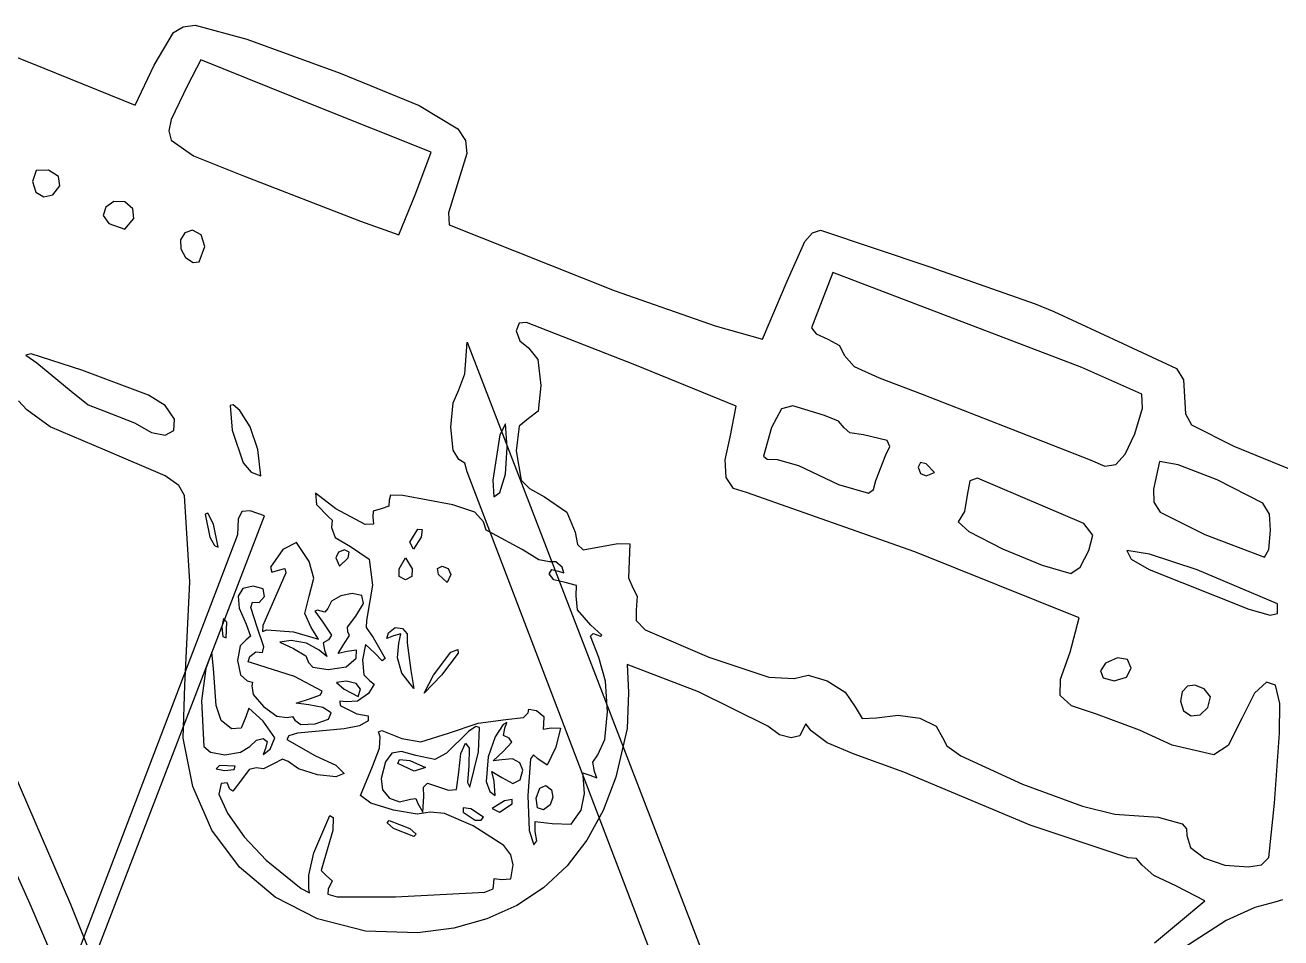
# Model space of a CAD drawing. Extents: x -99 to 383, y -48 to 207.
# Drawn here: x 200.14 to 243.37, y 140.47 to 171.89 of the extents above; entities that cross this region are included whole.
import ezdxf

# ---------------------------------------------------------------- set-up
doc = ezdxf.new("R2010")
doc.units = 0

msp = doc.modelspace()

# ---------------------------------------------------------------- linework, layer by layer
at = {"layer": 'Image'}
for p, q in [((197.637033, 171.681112), (200.780423, 170.409762)), ((204.577437, 170.515212), (205.251087, 171.632916)), ((205.251087, 171.632916), (205.579974, 171.837876)), ((205.579974, 171.837876), (205.990947, 171.892012)), ((205.990947, 171.892012), (207.770409, 171.4058)), ((207.770409, 171.4058), (210.981737, 170.236822)), ((200.780423, 170.409762), (203.923783, 169.138412)), ((203.923783, 169.138412), (204.577437, 170.515212)), ((206.181918, 170.691945), (205.723872, 169.810156)), ((210.146378, 169.104605), (206.181918, 170.691945)), ((210.981737, 170.236822), (213.697612, 169.126763)), ((205.723872, 169.810156), (205.160864, 168.638351)), ((214.110808, 167.517255), (210.146378, 169.104605)), ((213.697612, 169.126763), (215.037796, 168.319715)), ((205.160864, 168.638351), (205.081075, 168.247597)), ((205.081075, 168.247597), (205.167796, 167.935546)), ((215.037796, 168.319715), (215.298947, 167.922352)), ((205.167796, 167.935546), (205.936875, 167.39336)), ((215.298947, 167.922352), (215.344508, 167.47178)), ((205.936875, 167.39336), (207.660312, 166.703416)), ((213.58373, 166.109815), (214.110808, 167.517255)), ((215.344508, 167.47178), (214.959967, 166.239062)), ((200.519438, 166.886639), (200.396111, 166.502637)), ((200.941025, 166.89816), (200.519438, 166.886639)), ((201.292934, 166.685567), (200.941025, 166.89816)), ((200.396111, 166.502637), (200.510991, 166.135585)), ((201.33416, 166.360138), (201.292934, 166.685567)), ((207.660312, 166.703416), (211.685252, 165.141506)), ((200.510991, 166.135585), (200.780628, 165.978092)), ((200.780628, 165.978092), (201.092519, 166.047246)), ((201.092519, 166.047246), (201.33416, 166.360137)), ((201.33416, 166.360137), (201.33416, 166.360138)), ((213.005962, 164.668096), (213.583727, 166.109826)), ((213.583727, 166.109826), (213.58373, 166.109815)), ((214.959967, 166.239062), (214.711784, 165.427052)), ((202.913613, 165.628036), (202.82921, 165.33497)), ((203.190738, 165.824508), (202.913613, 165.628036)), ((203.5762, 165.810118), (203.190738, 165.824508)), ((203.851405, 165.569719), (203.5762, 165.810118)), ((203.87623, 165.236115), (203.851405, 165.569719)), ((202.82921, 165.33497), (203.021916, 165.059577)), ((203.568654, 164.862078), (203.87623, 165.236115)), ((203.87623, 165.236115), (203.87623, 165.236115)), ((211.685252, 165.141506), (213.005962, 164.668096)), ((214.711784, 165.427052), (214.730831, 165.013742)), ((203.021916, 165.059577), (203.568654, 164.862078)), ((205.632721, 164.737564), (205.491454, 164.494746)), ((205.899067, 164.836218), (205.632721, 164.737564)), ((206.198925, 164.671588), (205.899067, 164.836218)), ((214.730831, 165.013742), (220.418544, 162.757875)), ((226.974416, 164.43916), (227.24356, 164.742595)), ((227.24356, 164.742595), (227.518179, 164.836462)), ((227.518179, 164.836462), (231.284089, 163.566462)), ((205.491454, 164.494746), (205.495199, 164.187479)), ((206.127321, 163.738607), (206.3224, 164.271774)), ((206.3224, 164.271774), (206.198925, 164.671588)), ((206.3224, 164.271774), (206.3224, 164.271774)), ((226.367049, 163.072572), (226.974416, 164.43916)), ((205.495199, 164.187479), (205.663891, 163.895479)), ((205.663891, 163.895479), (205.91773, 163.724262)), ((205.91773, 163.724262), (206.127321, 163.738607)), ((231.284089, 163.566462), (234.905509, 162.296462)), ((225.518831, 161.076852), (226.367049, 163.072572)), ((227.943936, 163.375587), (227.206772, 161.468737)), ((236.520096, 160.106327), (227.943936, 163.375587)), ((220.418544, 162.757875), (223.896577, 161.533693)), ((234.905509, 162.296462), (235.546746, 162.035122)), ((235.546746, 162.035122), (237.931526, 160.934842)), ((217.150978, 161.626516), (217.04735, 161.369285)), ((217.04735, 161.369285), (217.171704, 161.022587)), ((217.400128, 161.650497), (217.150978, 161.626516)), ((221.128138, 160.197117), (217.400128, 161.650497)), ((223.896577, 161.533693), (225.518831, 161.076852)), ((227.206772, 161.468737), (227.372578, 161.258684)), ((227.372578, 161.258684), (227.771216, 161.085104)), ((215.270575, 159.885976), (215.352938, 160.971873)), ((215.352938, 160.971873), (273.981, 9.02969)), ((217.171704, 161.022587), (217.470683, 160.783502)), ((227.771216, 161.085104), (228.169855, 160.862012)), ((228.169855, 160.862012), (228.33566, 160.532917)), ((237.931526, 160.934842), (239.769995, 160.074171)), ((200.346292, 160.57108), (200.163098, 160.531308)), ((200.163098, 160.531308), (200.536374, 160.265149)), ((202.092574, 160.01753), (200.346292, 160.57108)), ((217.470683, 160.783502), (217.787135, 160.374815)), ((228.33566, 160.532917), (228.68135, 160.13593)), ((200.536374, 160.265149), (201.722324, 159.285954)), ((204.388644, 159.153109), (202.092574, 160.01753)), ((217.787135, 160.374815), (217.894016, 159.483312)), ((224.613468, 158.775737), (221.128138, 160.197117)), ((228.68135, 160.13593), (229.5351, 159.750104)), ((238.580716, 159.182555), (236.520096, 160.106327)), ((239.769995, 160.074171), (240.01001, 159.680086)), ((215.071478, 159.332443), (215.270575, 159.885976)), ((229.5351, 159.750104), (231.01677, 159.190463)), ((240.01001, 159.680086), (240.048186, 159.091622)), ((201.722324, 159.285954), (202.310327, 158.81785)), ((204.958803, 158.795118), (204.388644, 159.153109)), ((214.872159, 158.882533), (215.071478, 159.332443)), ((217.894016, 159.483312), (217.79721, 158.60575)), ((231.01677, 159.190463), (233.83899, 158.086383)), ((238.602835, 158.70475), (238.580716, 159.182555)), ((240.048186, 159.091622), (240.084562, 158.513808)), ((200.193823, 158.645692), (199.915531, 158.953594)), ((202.310327, 158.81785), (202.851214, 158.617912)), ((205.27945, 158.326913), (204.958803, 158.795118)), ((207.304137, 158.818974), (207.196577, 158.79834)), ((207.196577, 158.79834), (207.264779, 157.944164)), ((207.528657, 158.626882), (207.304137, 158.818974)), ((214.789256, 158.045783), (214.872159, 158.882533)), ((224.405583, 157.701987), (224.613468, 158.775737)), ((226.170312, 158.683896), (225.830026, 158.037967)), ((226.561799, 158.784433), (226.170312, 158.683896)), ((227.657049, 158.454329), (226.561799, 158.784433)), ((238.3384, 157.822165), (238.602835, 158.70475)), ((201.003852, 158.061099), (200.193823, 158.645692)), ((202.851214, 158.617912), (203.906414, 158.194579)), ((205.252463, 157.937206), (205.279454, 158.326913)), ((205.279454, 158.326913), (205.27945, 158.326913)), ((207.88897, 158.058473), (207.528657, 158.626882)), ((217.470683, 158.345572), (217.144685, 158.089075)), ((217.79721, 158.60575), (217.470683, 158.345572)), ((228.13683, 158.259996), (227.657049, 158.454329)), ((228.336386, 158.032198), (228.13683, 158.259996)), ((240.084562, 158.513808), (240.2863, 158.1313)), ((202.897203, 157.253422), (201.003852, 158.061099)), ((203.906414, 158.194579), (204.486108, 157.863345)), ((204.486108, 157.863345), (204.961402, 157.780119)), ((204.961402, 157.780119), (205.252463, 157.937206)), ((207.264779, 157.944164), (207.639845, 156.821606)), ((208.1509, 157.286332), (207.88897, 158.058473)), ((214.872159, 157.260271), (214.789256, 158.045783)), ((216.673709, 158.165693), (216.48304, 157.780572)), ((216.732806, 157.357239), (216.673709, 158.165693)), ((217.144685, 158.089075), (217.04735, 157.229922)), ((225.830026, 158.037967), (225.551681, 157.054998)), ((228.529828, 157.854488), (228.336386, 158.032198)), ((228.994923, 157.780572), (228.529828, 157.854488)), ((233.83899, 158.086383), (236.80232, 156.924113)), ((238.009969, 157.123264), (238.3384, 157.822152)), ((238.3384, 157.822152), (238.3384, 157.822165)), ((240.2863, 158.1313), (241.741516, 157.395692)), ((216.48304, 157.780572), (216.233274, 156.228352)), ((216.669264, 156.435609), (216.732806, 157.357239)), ((216.732806, 157.357239), (216.732806, 157.357239)), ((224.232168, 156.920006), (224.405583, 157.701987)), ((229.812213, 157.594785), (228.994923, 157.780572)), ((229.772106, 157.100984), (229.906152, 157.380427)), ((229.906152, 157.380427), (229.812213, 157.594785)), ((241.741516, 157.395692), (246.962626, 155.255652)), ((204.963218, 156.377259), (202.897203, 157.253422)), ((208.150899, 157.286325), (208.1509, 157.286332)), ((208.249818, 156.373424), (208.150899, 157.286325)), ((215.071478, 156.933553), (214.872159, 157.260271)), ((215.270797, 156.809199), (215.071478, 156.933553)), ((217.04735, 157.229922), (217.208491, 156.222881)), ((225.551681, 157.054998), (225.68625, 156.944814)), ((225.68625, 156.944814), (226.031589, 156.933907)), ((226.031589, 156.933907), (226.755884, 156.727021)), ((229.421754, 156.216809), (229.772104, 157.100985)), ((229.772104, 157.100985), (229.772106, 157.100984)), ((236.80232, 156.924113), (237.306547, 156.712021)), ((237.687557, 156.765812), (238.009969, 157.123264)), ((207.639845, 156.821606), (207.924813, 156.498313)), ((207.924813, 156.498313), (208.249818, 156.373424)), ((215.3537, 156.51022), (215.270797, 156.809199)), ((273.982457, 3.103029), (215.3537, 156.51022)), ((224.275461, 156.322074), (224.232168, 156.920006)), ((226.755884, 156.727021), (228.143454, 156.080479)), ((230.958559, 156.827835), (230.875656, 156.66799)), ((230.875656, 156.66799), (230.958559, 156.456907)), ((231.157878, 156.792444), (230.958559, 156.827835)), ((231.4401, 156.493565), (231.157878, 156.792444)), ((231.157878, 156.369111), (231.4401, 156.493565)), ((231.4401, 156.493565), (231.4401, 156.493565)), ((237.306547, 156.712021), (237.687557, 156.765812)), ((239.18532, 156.870839), (238.976927, 155.921207)), ((239.831452, 156.747724), (239.18532, 156.870839)), ((241.17357, 156.24033), (239.831452, 156.747724)), ((205.431186, 156.036049), (204.963218, 156.377259)), ((216.233274, 156.228352), (216.273237, 155.65392)), ((216.48304, 155.805019), (216.669264, 156.435609)), ((217.208491, 156.222881), (217.501835, 155.933147)), ((224.525927, 155.939994), (224.275461, 156.322074)), ((228.143454, 156.080479), (229.17464, 155.781036)), ((229.342545, 155.901298), (229.421754, 156.216809)), ((230.958559, 156.456907), (231.157878, 156.369111)), ((232.6605, 156.207198), (232.569042, 155.71076)), ((232.92182, 156.290066), (232.6605, 156.207198)), ((236.582693, 154.738051), (232.92182, 156.290066)), ((242.747482, 155.434163), (241.17357, 156.24033)), ((205.624763, 155.701202), (205.431186, 156.036049)), ((205.806429, 152.727542), (205.624763, 155.701202)), ((210.838558, 155.240822), (210.133052, 155.773372)), ((210.133052, 155.773372), (210.172063, 155.381933)), ((212.711867, 155.713307), (212.667075, 155.532662)), ((213.144284, 155.702529), (212.711867, 155.713307)), ((214.860224, 155.37928), (213.144284, 155.702529)), ((216.273237, 155.65392), (216.48304, 155.805019)), ((217.501835, 155.933147), (218.01873, 155.653322)), ((218.01873, 155.653322), (218.784782, 155.124858)), ((224.974035, 155.805567), (224.525927, 155.939994)), ((230.770031, 153.755321), (224.974035, 155.805567)), ((229.17464, 155.781036), (229.342545, 155.901298)), ((232.569042, 155.71076), (232.476043, 155.145419)), ((238.976927, 155.921207), (238.99559, 155.466301)), ((210.172063, 155.381933), (210.577672, 154.9586)), ((211.841245, 154.693579), (210.838558, 155.240822)), ((212.39078, 155.240822), (212.119516, 155.157919)), ((212.66032, 155.32655), (212.39078, 155.240822)), ((212.667075, 155.532662), (212.66032, 155.32655)), ((215.621248, 155.124446), (214.860224, 155.37928)), ((238.99559, 155.466301), (239.21452, 155.127292)), ((242.969804, 155.053639), (242.747482, 155.434163)), ((151.07791, 6.034145), (208.38221, 155.000572)), ((206.432374, 155.086266), (206.34032, 155.051987)), ((206.34032, 155.051987), (206.50144, 154.266475)), ((206.62861, 154.705709), (206.432374, 155.086266)), ((207.477741, 154.88663), (207.451301, 154.344711)), ((207.599383, 155.146762), (207.477741, 154.88663)), ((207.879711, 155.169833), (207.599383, 155.146762)), ((208.38221, 155.000572), (207.879711, 155.169833)), ((210.577672, 154.9586), (210.708913, 154.853046)), ((210.708913, 154.853046), (210.682969, 154.599266)), ((212.119516, 155.157919), (212.108558, 154.9586)), ((212.108558, 154.9586), (212.135165, 154.709369)), ((215.918554, 154.78608), (215.621248, 155.124446)), ((216.009105, 154.509283), (215.918554, 154.78608)), ((218.784782, 155.124858), (219.07706, 154.440632)), ((232.476043, 155.145419), (232.252445, 154.795988)), ((232.252445, 154.795988), (232.625306, 154.454287)), ((239.21452, 155.127292), (240.753547, 154.356197)), ((243.01131, 154.50326), (242.969804, 155.053639)), ((207.451301, 154.344711), (150.147, 4.48242)), ((206.786682, 153.917427), (206.628609, 154.70571)), ((206.628609, 154.70571), (206.62861, 154.705709)), ((210.682969, 154.599266), (210.809683, 154.256933)), ((212.135165, 154.709369), (211.841245, 154.693579)), ((213.378563, 154.095287), (213.657568, 154.533279)), ((213.657568, 154.533279), (213.809153, 154.531753)), ((213.809153, 154.531753), (213.768481, 154.267714)), ((216.226825, 154.394155), (216.009105, 154.509283)), ((217.247765, 153.833558), (216.226825, 154.394155)), ((219.07706, 154.440632), (219.156373, 154.010358)), ((232.625306, 154.454287), (233.781908, 153.866676)), ((236.89607, 154.330127), (236.582693, 154.738051)), ((236.7527, 153.808286), (236.89607, 154.330127)), ((240.753547, 154.356197), (242.799657, 153.568758)), ((242.949146, 153.834394), (243.011323, 154.503257)), ((243.011323, 154.503257), (243.01131, 154.50326)), ((206.50144, 154.266475), (206.653867, 153.973066)), ((206.653867, 153.973066), (206.786682, 153.917427)), ((209.480619, 154.073957), (209.010225, 153.834831)), ((209.919601, 153.423907), (209.480619, 154.073957)), ((210.809683, 154.256933), (211.338542, 153.94043)), ((211.338542, 153.94043), (211.984876, 153.510431)), ((213.503164, 153.845919), (213.378563, 154.095288)), ((213.378563, 154.095288), (213.378563, 154.095287)), ((213.768481, 154.267714), (213.503164, 153.845919)), ((219.156373, 154.010358), (219.345852, 153.823486)), ((219.345852, 153.823486), (220.54583, 154.04923)), ((220.54583, 154.04923), (220.956195, 154.033224)), ((220.956195, 154.033224), (220.936453, 153.443646)), ((209.010225, 153.834831), (208.589672, 153.227354)), ((210.925766, 153.746561), (210.837967, 153.547242)), ((210.837967, 153.547242), (210.962427, 153.26502)), ((211.13684, 153.829464), (210.925766, 153.746561)), ((210.962427, 153.26502), (211.2613, 153.547242)), ((211.296691, 153.746561), (211.13684, 153.829464)), ((211.2613, 153.547242), (211.296691, 153.746561)), ((211.2613, 153.547242), (211.2613, 153.547242)), ((211.984876, 153.510431), (212.097747, 152.60739)), ((213.01235, 153.171206), (213.23745, 153.547501)), ((213.23745, 153.547501), (213.462578, 153.171206)), ((217.818535, 153.479309), (217.247765, 153.833558)), ((218.19002, 153.414828), (217.818535, 153.479309)), ((236.421935, 151.482857), (230.770031, 153.755321)), ((233.781908, 153.866676), (235.14561, 153.297767)), ((236.453955, 153.233917), (236.752705, 153.808288)), ((236.752705, 153.808288), (236.7527, 153.808286)), ((238.842375, 153.674382), (238.05987, 153.80856)), ((238.05987, 153.80856), (238.216016, 153.50092)), ((238.216016, 153.50092), (238.828558, 153.144935)), ((240.482445, 153.140664), (238.842375, 153.674382)), ((242.799657, 153.568758), (242.949146, 153.834394)), ((208.589672, 153.227354), (208.628836, 153.062052)), ((208.628836, 153.062052), (208.862284, 153.123615)), ((209.117801, 153.033614), (208.721173, 152.135838)), ((208.862284, 153.123615), (209.072899, 153.188952)), ((209.072899, 153.188952), (209.117801, 153.033614)), ((210.072343, 152.853913), (209.919601, 153.423907)), ((213.018897, 152.905445), (213.01235, 153.171206)), ((213.01235, 153.171206), (213.01235, 153.171206)), ((213.462578, 153.171206), (213.456069, 152.905445)), ((214.330949, 153.182376), (214.4908, 153.265279)), ((214.36634, 152.983057), (214.330949, 153.182376)), ((214.4908, 153.265279), (214.701884, 153.182376)), ((214.701884, 153.182376), (214.789673, 152.983057)), ((218.176333, 152.999702), (218.272053, 153.151631)), ((218.412122, 153.417957), (218.19002, 153.414828)), ((218.272053, 153.151631), (218.502158, 153.097207)), ((218.623767, 153.226264), (218.412122, 153.417957)), ((218.502158, 153.097207), (218.687116, 153.037186)), ((218.687116, 153.037186), (218.623767, 153.226264)), ((220.936453, 153.443646), (220.912891, 152.861207)), ((235.14561, 153.297767), (236.139775, 153.012168)), ((236.139775, 153.012168), (236.453955, 153.233917)), ((238.828558, 153.144935), (242.264144, 151.783954)), ((243.2527, 151.9675), (240.482445, 153.140664)), ((205.630972, 149.152142), (205.806429, 152.727542)), ((209.919714, 152.232817), (210.072343, 152.853913)), ((212.097747, 152.60739), (211.887774, 151.39819)), ((213.23745, 152.794908), (213.018897, 152.905445)), ((213.456069, 152.905445), (213.23745, 152.794908)), ((214.665213, 152.700835), (214.36634, 152.983057)), ((214.36634, 152.983057), (214.36634, 152.983057)), ((214.789673, 152.983057), (214.665213, 152.700835)), ((218.339539, 152.788619), (218.176333, 152.999702)), ((218.731915, 152.700823), (218.339539, 152.788619)), ((219.117843, 152.594311), (218.731915, 152.700823)), ((220.912891, 152.861207), (221.059191, 152.522488)), ((207.633234, 152.490769), (207.475005, 152.234156)), ((207.475005, 152.234156), (207.510646, 151.822938)), ((207.982859, 152.579301), (207.633234, 152.490769)), ((208.329375, 152.479242), (207.982859, 152.579301)), ((208.200251, 152.011441), (208.376615, 152.218065)), ((208.376615, 152.218065), (208.329375, 152.479242)), ((209.77267, 151.636035), (209.919714, 152.232817)), ((211.009628, 152.241767), (210.689184, 152.05482)), ((211.396223, 152.321948), (211.009628, 152.241767)), ((211.728305, 152.249778), (211.396223, 152.321948)), ((211.789667, 151.976755), (211.728305, 152.249778)), ((219.111193, 152.241377), (219.117843, 152.594311)), ((219.158193, 151.757553), (219.111193, 152.241377)), ((221.059191, 152.522488), (221.203237, 152.227809)), ((221.203237, 152.227809), (221.174309, 151.751263)), ((207.510646, 151.822938), (207.742632, 151.270591)), ((207.907855, 151.837776), (207.970864, 152.021929)), ((208.131505, 151.163187), (207.907855, 151.837776)), ((207.970864, 152.021929), (208.200251, 152.011441)), ((208.721173, 152.135838), (208.324951, 151.226885)), ((210.202777, 151.744293), (210.111562, 151.709921)), ((210.451926, 151.677534), (210.202777, 151.744293)), ((210.555555, 151.806695), (210.451926, 151.677534)), ((210.689184, 152.05482), (210.555555, 151.806695)), ((211.517993, 151.543306), (211.789667, 151.976755)), ((219.613943, 151.229107), (219.158193, 151.757553)), ((221.174309, 151.751263), (221.174524, 151.397066)), ((242.264144, 151.783954), (242.995385, 151.582171)), ((243.252698, 151.636885), (243.252698, 151.967508)), ((243.252698, 151.967508), (243.2527, 151.9675)), ((206.965559, 151.46455), (206.909001, 151.171578)), ((207.07952, 151.342088), (206.965559, 151.46455)), ((207.057252, 150.801162), (207.079547, 151.342088)), ((207.079547, 151.342088), (207.07952, 151.342088)), ((209.98423, 151.156417), (209.77267, 151.636035)), ((210.111562, 151.709921), (210.387632, 151.337614)), ((210.387632, 151.337614), (210.686328, 150.891044)), ((211.239944, 151.164456), (211.517993, 151.543306)), ((211.887774, 151.39819), (211.884105, 151.153716)), ((221.174524, 151.397066), (221.485258, 151.077643)), ((236.113918, 150.298277), (236.421935, 151.482857)), ((242.995385, 151.582171), (243.252698, 151.636885)), ((206.909001, 151.171578), (206.943407, 150.839637)), ((207.742632, 151.270591), (207.893678, 150.856534)), ((208.359407, 150.485972), (208.131505, 151.163187)), ((208.324951, 151.226885), (208.314087, 151.011714)), ((208.314087, 151.011714), (208.456816, 151.071838)), ((208.456816, 151.071838), (209.374038, 151.002022)), ((209.374038, 151.002022), (210.237412, 150.748982)), ((209.984231, 151.156415), (209.98423, 151.156417)), ((210.237412, 150.748982), (209.984231, 151.156415)), ((210.686328, 150.891044), (210.582647, 150.724659)), ((211.114641, 150.577088), (211.302121, 150.880629)), ((211.251942, 151.006881), (211.239944, 151.164456)), ((211.302121, 150.880629), (211.251942, 151.006881)), ((211.884105, 151.153716), (212.12199, 150.812625)), ((212.5884, 150.777651), (212.648905, 150.968492)), ((212.818492, 150.869077), (212.5884, 150.777651)), ((212.648905, 150.968492), (212.877824, 151.150326)), ((213.066092, 150.93815), (212.818492, 150.869077)), ((212.877824, 151.150326), (213.124975, 151.12083)), ((213.004194, 150.610014), (213.066092, 150.93815)), ((213.124975, 151.12083), (213.295084, 150.930256)), ((213.295084, 150.930256), (213.292879, 150.628855)), ((219.604122, 150.852071), (219.693765, 150.942267)), ((219.989902, 150.892216), (219.613943, 151.229107)), ((219.693765, 150.942267), (219.94022, 150.858544)), ((219.94022, 150.858544), (219.989902, 150.892216)), ((221.485258, 151.077643), (223.676039, 150.129763)), ((206.943407, 150.839637), (207.057252, 150.801162)), ((207.536293, 150.517443), (207.450476, 150.019145)), ((207.742632, 150.7247), (207.536293, 150.517443)), ((207.893678, 150.856534), (207.742632, 150.7247)), ((208.306596, 150.295512), (208.359407, 150.485972)), ((209.299667, 150.706768), (208.909799, 150.651495)), ((208.909799, 150.651495), (209.374258, 150.426934)), ((209.819915, 150.615776), (209.299667, 150.706768)), ((210.25829, 150.371881), (209.819915, 150.615776)), ((210.582647, 150.724659), (210.39697, 150.622471)), ((210.39697, 150.622471), (210.439194, 150.371881)), ((210.911212, 150.260643), (211.114641, 150.577088)), ((211.858483, 150.564745), (211.751235, 150.035425)), ((212.171407, 150.263706), (211.858483, 150.564745)), ((212.12199, 150.812625), (212.531889, 150.086727)), ((212.956915, 150.104101), (213.004194, 150.610014)), ((213.292879, 150.628855), (213.412118, 149.666941)), ((219.893202, 150.116879), (219.604122, 150.852071)), ((206.568742, 150.301368), (206.35843, 149.736924)), ((206.626598, 149.736924), (206.568742, 150.301368)), ((207.450476, 150.019145), (207.547198, 149.520846)), ((207.814109, 149.973137), (207.872341, 150.157867)), ((207.872341, 150.157867), (208.0748, 150.319499)), ((208.0748, 150.319499), (208.306596, 150.295512)), ((209.374258, 150.426934), (209.796893, 150.179057)), ((209.796893, 150.179057), (209.895889, 149.950936)), ((210.52252, 150.160214), (210.25829, 150.371881)), ((210.439194, 150.371881), (210.52252, 150.160214)), ((211.224397, 150.326289), (210.911212, 150.260643)), ((211.191472, 149.803028), (211.532156, 150.091759)), ((211.545432, 150.367454), (211.224397, 150.326289)), ((211.532156, 150.091759), (211.53216, 150.09176)), ((211.53216, 150.09176), (211.545432, 150.367454)), ((211.751235, 150.035425), (211.801213, 149.526033)), ((212.425996, 150.008364), (212.171407, 150.263706)), ((212.531889, 150.086727), (212.425996, 150.008364)), ((213.10729, 149.575944), (212.956915, 150.104101)), ((214.19193, 149.510116), (214.7912, 150.30288)), ((215.047722, 150.26438), (214.472628, 149.514033)), ((214.7912, 150.30288), (215.033313, 150.397121)), ((215.033313, 150.397121), (215.047722, 150.26438)), ((220.121673, 149.304359), (219.893202, 150.116879)), ((223.676039, 150.129763), (225.736269, 149.439004)), ((235.775022, 149.370812), (236.113918, 150.298277)), ((237.743108, 150.110702), (237.329328, 149.928272)), ((238.08279, 150.053123), (237.743108, 150.110702)), ((238.2136, 149.757924), (238.08279, 150.053123)), ((206.35843, 149.736924), (206.204344, 148.627034)), ((206.715046, 148.473054), (206.626598, 149.736924)), ((207.929125, 149.941595), (207.814109, 149.973137)), ((209.407264, 149.461634), (207.929125, 149.941595)), ((209.895889, 149.950936), (210.03935, 149.791146)), ((210.03935, 149.791146), (210.568932, 149.707559)), ((210.568932, 149.707559), (211.191472, 149.803028)), ((213.10729, 149.575942), (213.10729, 149.575944)), ((213.516794, 149.050882), (213.10729, 149.575942)), ((213.412118, 149.666941), (213.516794, 149.050882)), ((223.320836, 148.941272), (220.868077, 149.877987)), ((220.868077, 149.877987), (220.909055, 148.910462)), ((237.329328, 149.928272), (237.160937, 149.660807)), ((237.160937, 149.660807), (237.254265, 149.41909)), ((238.049618, 149.437738), (238.2136, 149.757925)), ((238.2136, 149.757925), (238.2136, 149.757924)), ((205.583911, 147.343545), (205.630972, 149.152142)), ((207.547198, 149.520846), (207.779744, 149.31359)), ((207.779744, 149.31359), (207.963909, 149.26523)), ((207.963909, 149.26523), (207.944364, 149.148961)), ((207.944364, 149.148961), (207.984222, 148.844837)), ((210.359433, 148.959075), (209.407264, 149.461634)), ((211.191112, 149.309577), (210.861893, 149.256915)), ((210.861893, 149.256915), (211.120556, 149.031676)), ((211.53992, 149.229726), (211.191112, 149.309577)), ((211.685, 149.031676), (211.53992, 149.229726)), ((211.801213, 149.526033), (212.005178, 149.314162)), ((212.149934, 149.205151), (211.956805, 148.877985)), ((212.005178, 149.314162), (212.149934, 149.205151)), ((214.472628, 149.514033), (213.873358, 148.890833)), ((213.873358, 148.890833), (214.19193, 149.510116)), ((220.189373, 148.25033), (220.121673, 149.304359)), ((225.736269, 149.439004), (226.611799, 149.396245)), ((226.611799, 149.396245), (227.089136, 149.514948)), ((227.089136, 149.514948), (227.74976, 149.321349)), ((227.74976, 149.321349), (228.366676, 148.920983)), ((235.769759, 148.807474), (235.775022, 149.370812)), ((237.254265, 149.41909), (237.625647, 149.313899)), ((237.625647, 149.313899), (238.049618, 149.437738)), ((240.408908, 149.169826), (240.147433, 149.1297)), ((240.728507, 149.046352), (240.408908, 149.169826)), ((242.867973, 149.27436), (242.462659, 148.890957)), ((243.180925, 149.166287), (242.867973, 149.27436)), ((243.327466, 148.53835), (243.180925, 149.166287)), ((207.984222, 148.844837), (208.338639, 148.433556)), ((209.473252, 148.546716), (209.965951, 148.713655)), ((209.965951, 148.713655), (210.309885, 148.832353)), ((210.309885, 148.832353), (210.359433, 148.959075)), ((211.120556, 149.031676), (211.602507, 148.773525)), ((211.956805, 148.877985), (211.585757, 148.61421)), ((211.602507, 148.773525), (211.685001, 149.031676)), ((211.685001, 149.031676), (211.685, 149.031676)), ((220.909055, 148.910462), (220.865028, 147.680983)), ((225.704207, 147.752887), (223.320836, 148.941272)), ((228.366676, 148.920983), (228.712889, 148.419384)), ((236.161746, 148.458115), (235.769759, 148.807474)), ((239.970889, 148.940036), (239.906084, 148.614897)), ((240.147433, 149.1297), (239.970889, 148.940036)), ((240.941123, 148.768355), (240.728507, 149.046352)), ((240.728507, 149.046352), (240.728507, 149.046352)), ((240.856156, 148.400803), (240.941123, 148.768355)), ((242.462659, 148.890957), (242.039036, 148.044462)), ((206.204344, 148.627034), (206.287028, 147.055814)), ((206.889275, 147.952321), (206.715046, 148.473054)), ((207.838597, 148.372891), (207.733416, 148.076112)), ((208.330767, 147.932156), (207.838597, 148.372891)), ((208.338639, 148.433556), (208.798353, 148.105225)), ((209.90327, 148.495054), (209.473252, 148.546716)), ((210.385351, 148.401763), (209.90327, 148.495054)), ((210.676107, 148.216972), (210.385351, 148.401763)), ((211.20203, 148.592532), (210.975275, 148.617025)), ((210.975275, 148.617025), (210.981671, 148.464265)), ((210.981671, 148.464265), (211.560762, 148.185274)), ((211.585757, 148.61421), (211.20203, 148.592532)), ((217.450514, 148.218081), (217.472647, 148.340474)), ((217.472647, 148.340474), (217.736715, 148.293578)), ((217.736715, 148.293578), (217.990341, 148.087012)), ((228.712889, 148.419384), (228.95736, 148.016863)), ((237.014601, 148.172587), (236.161746, 148.458115)), ((239.906084, 148.614897), (240.014107, 148.279295)), ((240.014107, 148.279295), (240.273318, 148.117129)), ((240.58643, 148.150324), (240.856156, 148.400803)), ((243.313919, 147.50956), (243.327466, 148.53835)), ((207.237661, 147.665588), (206.889275, 147.952321)), ((207.733416, 148.076112), (207.579332, 147.683352)), ((208.736451, 147.35365), (208.330767, 147.932156)), ((208.798353, 148.105225), (209.154104, 148.049951)), ((209.154104, 148.049951), (209.346146, 148.092345)), ((209.346146, 148.092345), (209.426025, 147.958271)), ((209.426025, 147.958271), (209.632323, 147.814263)), ((210.128306, 147.832775), (210.578902, 148.001009)), ((210.578902, 148.001009), (210.676099, 148.216972)), ((210.676099, 148.216972), (210.676107, 148.216972)), ((211.560762, 148.185274), (211.942753, 148.110832)), ((211.950094, 147.943085), (211.652774, 147.7654)), ((211.942753, 148.110832), (211.950094, 147.943085)), ((214.712681, 147.520096), (215.73246, 147.853566)), ((215.73246, 147.853566), (216.689051, 147.985951)), ((216.724921, 147.878567), (216.59778, 147.809263)), ((216.651656, 147.69167), (216.724921, 147.878567)), ((216.689051, 147.985951), (217.288773, 148.049675)), ((217.288773, 148.049675), (217.450514, 148.218081)), ((217.990341, 148.087012), (217.9873, 147.825518)), ((220.099942, 147.291943), (220.189373, 148.25033)), ((228.95736, 148.016863), (229.451662, 148.040191)), ((229.451662, 148.040191), (230.197639, 148.138867)), ((230.197639, 148.138867), (230.934923, 148.026312)), ((230.934923, 148.026312), (231.498386, 147.751679)), ((238.496271, 147.617693), (237.014601, 148.172587)), ((240.273318, 148.117129), (240.58643, 148.150324)), ((242.039036, 148.044462), (241.55052, 147.093172)), ((207.579332, 147.683352), (207.237661, 147.665588)), ((209.220689, 147.423339), (209.145228, 147.296399)), ((209.511085, 147.514624), (209.220689, 147.423339)), ((211.120778, 147.661148), (209.511085, 147.514624)), ((209.632323, 147.814263), (210.128306, 147.832775)), ((211.652774, 147.7654), (211.120778, 147.661148)), ((212.303244, 147.561497), (212.417067, 147.608958)), ((212.359688, 147.388928), (212.303244, 147.561497)), ((212.417067, 147.608958), (213.108451, 147.332128)), ((213.765565, 147.214857), (214.712681, 147.520096)), ((215.405032, 147.569387), (214.639477, 146.828348)), ((215.657049, 147.738938), (215.405032, 147.569387)), ((215.78281, 147.711254), (215.657049, 147.738938)), ((215.748073, 146.877627), (215.78281, 147.711254)), ((216.59778, 147.809263), (216.316489, 147.38593)), ((216.606998, 147.439396), (216.651656, 147.69167)), ((216.801459, 147.338892), (216.606998, 147.439396)), ((217.9873, 147.825518), (217.971873, 147.651787)), ((217.971873, 147.651787), (218.250641, 147.697251)), ((218.250641, 147.697251), (218.567763, 147.689409)), ((218.567763, 147.689409), (218.406625, 147.028695)), ((220.865028, 147.680983), (220.476832, 146.003022)), ((226.108656, 147.461634), (225.704207, 147.752887)), ((226.504923, 147.351347), (226.108656, 147.461634)), ((226.808284, 147.426302), (226.504923, 147.351347)), ((226.934017, 147.690775), (226.808284, 147.426302)), ((227.009405, 147.831656), (226.934017, 147.690775)), ((227.202438, 147.599392), (227.009405, 147.831656)), ((227.742345, 147.180115), (227.202438, 147.599392)), ((231.498386, 147.751679), (231.722902, 147.36412)), ((239.625999, 147.097609), (238.496271, 147.617693)), ((243.1515, 145.11067), (243.313919, 147.50956)), ((205.906633, 145.673759), (205.583911, 147.343545)), ((206.287028, 147.055814), (206.514329, 146.856495)), ((207.548977, 146.856495), (207.874527, 147.055814)), ((207.874527, 147.055812), (208.099645, 147.277656)), ((207.874527, 147.055814), (207.874527, 147.055812)), ((208.099645, 147.277656), (208.328238, 147.33153)), ((208.328238, 147.33153), (208.464898, 147.229906)), ((208.41422, 146.985256), (208.332863, 146.777072)), ((208.464898, 147.229906), (208.41422, 146.985256)), ((208.571587, 146.961719), (208.736451, 147.35365)), ((209.145228, 147.296399), (210.133005, 146.735737)), ((212.094117, 146.368888), (212.3408, 146.99363)), ((212.3408, 146.99363), (212.359688, 147.388928)), ((213.108451, 147.332128), (213.765565, 147.214857)), ((215.139098, 146.816611), (215.30236, 147.166215)), ((215.30236, 147.166215), (215.42858, 147.002055)), ((215.42858, 147.002055), (215.407459, 146.406761)), ((216.316489, 147.38593), (216.074625, 146.703893)), ((216.606472, 146.892518), (216.895492, 147.21063)), ((216.895492, 147.21063), (216.801459, 147.338892)), ((218.406625, 147.028695), (218.108411, 146.417876)), ((219.857021, 146.766349), (220.099942, 147.291943)), ((228.675528, 146.795776), (227.742345, 147.180115)), ((231.722902, 147.36412), (231.869822, 147.075269)), ((231.869822, 147.075269), (232.343994, 146.731693)), ((241.055041, 146.774462), (239.625999, 147.097609)), ((241.55052, 147.093172), (241.055041, 146.774462)), ((206.514329, 146.856495), (207.01121, 146.773592)), ((207.01121, 146.773592), (207.548977, 146.856495)), ((208.332863, 146.777072), (208.571587, 146.961719)), ((209.000837, 146.623266), (208.687634, 146.463505)), ((209.188352, 146.538043), (209.000837, 146.623266)), ((210.133005, 146.735737), (210.830623, 146.41064)), ((212.761888, 146.823311), (212.546939, 146.523382)), ((213.092326, 146.886127), (212.761888, 146.823311)), ((212.970811, 146.465902), (213.025019, 146.603243)), ((213.025019, 146.603243), (213.377465, 146.574097)), ((213.591137, 146.747008), (213.092326, 146.886127)), ((213.377465, 146.574097), (213.922718, 146.327425)), ((214.246486, 146.603036), (213.591137, 146.747008)), ((214.639477, 146.828348), (214.246486, 146.603036)), ((215.071192, 146.176688), (215.139098, 146.816611)), ((215.448804, 145.659347), (215.748073, 146.877627)), ((216.074625, 146.703893), (216.009922, 145.856383)), ((216.254121, 146.559392), (216.606472, 146.892518)), ((216.54348, 146.597971), (216.254121, 146.559392)), ((216.911209, 146.626536), (216.54348, 146.597971)), ((217.169851, 146.489645), (216.911209, 146.626536)), ((217.530244, 146.631294), (217.441849, 145.367799)), ((217.633377, 146.765535), (217.530244, 146.631294)), ((217.792143, 146.626839), (217.633377, 146.765535)), ((218.108411, 146.417876), (217.792143, 146.626839)), ((219.677323, 146.512949), (219.857021, 146.766349)), ((230.389288, 146.175065), (228.675528, 146.795776)), ((232.343994, 146.731693), (234.474562, 145.76377)), ((199.716569, 146.229841), (201.700016, 141.6271)), ((206.833416, 146.401932), (206.710957, 146.287972)), ((206.710957, 146.287972), (207.003935, 146.231425)), ((207.374351, 146.379664), (206.833416, 146.401932)), ((207.003935, 146.231425), (207.33587, 146.265778)), ((207.33587, 146.265778), (207.374351, 146.379654)), ((207.374351, 146.379654), (207.374351, 146.379664)), ((207.855432, 146.264649), (207.547118, 145.865793)), ((208.094742, 146.319465), (207.855432, 146.264649)), ((208.347352, 146.283329), (208.094742, 146.319465)), ((208.687634, 146.463505), (208.347352, 146.283329)), ((209.545265, 146.284029), (209.188352, 146.538043)), ((210.20343, 146.085672), (209.545265, 146.284029)), ((210.830623, 146.41064), (211.120782, 146.130602)), ((211.120782, 146.130602), (210.837164, 146.01164)), ((211.685234, 145.365118), (212.094117, 146.368888)), ((212.546939, 146.523382), (212.394597, 145.951165)), ((213.535622, 146.21), (212.970811, 146.465902)), ((212.970811, 146.465902), (212.970811, 146.465902)), ((213.922718, 146.327425), (213.535622, 146.21)), ((214.989608, 145.576802), (215.071192, 146.176688)), ((215.407459, 146.406761), (215.367606, 145.815001)), ((216.279151, 145.857227), (216.208013, 146.196995)), ((216.208013, 146.196995), (216.545117, 145.984633)), ((217.274198, 146.235943), (217.169851, 146.489645)), ((217.179044, 145.914077), (217.274198, 146.235943)), ((219.361298, 145.903235), (219.336106, 146.150355)), ((219.336106, 146.150355), (219.583096, 146.071298)), ((219.736004, 146.197663), (219.677323, 146.512949)), ((219.814956, 145.980718), (219.736004, 146.197663)), ((234.736861, 144.344233), (230.389288, 146.175065)), ((206.882965, 145.783618), (206.81186, 145.415005)), ((207.088338, 145.800239), (206.882965, 145.783618)), ((207.179665, 145.591377), (207.088338, 145.800239)), ((207.547118, 145.865793), (207.291732, 145.519596)), ((210.837164, 146.01164), (210.20343, 146.085672)), ((212.394597, 145.951165), (212.440953, 145.566102)), ((213.849132, 145.653409), (213.994106, 145.798762)), ((213.994106, 145.798762), (214.718414, 145.550406)), ((215.367606, 145.815001), (215.448804, 145.659347)), ((216.009922, 145.856383), (216.130271, 145.506341)), ((216.32315, 145.363343), (216.279151, 145.857232)), ((216.279151, 145.857232), (216.279151, 145.857227)), ((216.545117, 145.984633), (216.929687, 145.782367)), ((216.929687, 145.782367), (217.179044, 145.914077)), ((217.859844, 145.615891), (218.062152, 145.715834)), ((218.062152, 145.715834), (218.260579, 145.560007)), ((219.398537, 145.4328), (219.361298, 145.903235)), ((219.583096, 146.071298), (219.814956, 145.980718)), ((220.476832, 146.003022), (220.042294, 144.852829)), ((234.474562, 145.76377), (236.542279, 145.002419)), ((206.564362, 144.179667), (205.906633, 145.673759)), ((206.81186, 145.415005), (207.105102, 144.755164)), ((207.291732, 145.519596), (207.179665, 145.591377)), ((212.03651, 145.110559), (211.685234, 145.365118)), ((212.440953, 145.566102), (212.681906, 145.278314)), ((212.681906, 145.278314), (213.031392, 145.148652)), ((213.403346, 145.237962), (213.584663, 145.262237)), ((213.584663, 145.262237), (213.660083, 145.097768)), ((213.834129, 144.798889), (213.868391, 145.333333)), ((213.86839, 145.333332), (213.849132, 145.653409)), ((213.868391, 145.333333), (213.86839, 145.333332)), ((214.718414, 145.550406), (214.989608, 145.576802)), ((216.130271, 145.506341), (216.32315, 145.363343)), ((217.441849, 145.367799), (217.48952, 144.168531)), ((217.73198, 145.276524), (217.859844, 145.615891)), ((217.731981, 145.276525), (217.73198, 145.276524)), ((217.774077, 144.945643), (217.731981, 145.276525)), ((218.308765, 145.306726), (218.214933, 145.048218)), ((218.260579, 145.560007), (218.308765, 145.306726)), ((219.274656, 144.862155), (219.398537, 145.4328)), ((212.821564, 144.866022), (212.03651, 145.110559)), ((213.637235, 144.72789), (212.821564, 144.866022)), ((213.031392, 145.148652), (213.403346, 145.237962)), ((213.660083, 145.097768), (213.834129, 144.798889)), ((215.21721, 144.947275), (215.215679, 144.795683)), ((215.48125, 144.906599), (215.21721, 144.947275)), ((215.91923, 144.627608), (215.48125, 144.906599)), ((216.638088, 145.188798), (216.216282, 144.923487)), ((216.216282, 144.923487), (216.46565, 144.798891)), ((216.46565, 144.798891), (216.90363, 145.077882)), ((216.902125, 145.229473), (216.638088, 145.188798)), ((216.903631, 145.077882), (216.902125, 145.229473)), ((216.90363, 145.077882), (216.903631, 145.077882)), ((217.987307, 144.876712), (217.774077, 144.945643)), ((218.214933, 145.048218), (217.987307, 144.876712)), ((218.936201, 144.379965), (219.274656, 144.862155)), ((220.042294, 144.852829), (219.479136, 143.832202)), ((236.542279, 145.002419), (237.649562, 144.725)), ((242.948559, 143.23631), (243.151336, 145.110694)), ((243.151336, 145.110694), (243.1515, 145.11067)), ((207.105102, 144.755164), (207.676453, 143.950198)), ((210.078213, 143.396346), (210.629209, 144.68332)), ((210.629209, 144.68332), (210.746018, 144.612201)), ((210.746018, 144.612201), (210.728548, 144.168002)), ((212.598044, 144.427379), (212.673009, 144.507742)), ((212.81412, 144.234164), (212.598044, 144.427379)), ((212.673009, 144.507742), (213.378564, 144.234164)), ((214.080364, 144.79254), (213.637235, 144.72789)), ((214.570461, 144.745708), (214.080364, 144.79254)), ((215.560424, 144.328434), (214.570461, 144.745708)), ((215.215679, 144.795683), (215.62961, 144.525367)), ((215.62961, 144.525367), (215.832609, 144.519729)), ((215.832609, 144.519729), (215.91923, 144.627609)), ((215.91923, 144.627609), (215.91923, 144.627608)), ((217.69774, 144.135295), (217.696248, 144.476868)), ((217.696248, 144.476868), (218.277537, 144.410507)), ((218.277537, 144.410507), (218.936201, 144.379965)), ((237.649562, 144.725), (239.146632, 144.627032)), ((239.146632, 144.627032), (239.963304, 144.395534)), ((239.963304, 144.395534), (240.115584, 144.223611)), ((200.317154, 141.622592), (199.212286, 144.063848)), ((207.522325, 142.89815), (206.564362, 144.179667)), ((210.728548, 144.168002), (210.418163, 143.10999)), ((213.519675, 143.960586), (212.81412, 144.234164)), ((212.81412, 144.234164), (212.81412, 144.234164)), ((213.378564, 144.234164), (213.59464, 144.040949)), ((213.59464, 144.040949), (213.519675, 143.960586)), ((216.619007, 143.649943), (215.560424, 144.328434)), ((217.48952, 144.168531), (217.644654, 143.669719)), ((217.755842, 143.806482), (217.69774, 144.135295)), ((238.106958, 143.219675), (234.736861, 144.344233)), ((240.115584, 144.223611), (240.126394, 143.995394)), ((240.126394, 143.995394), (240.255635, 143.573015)), ((207.676453, 143.950198), (208.439675, 143.146208)), ((216.85316, 143.329385), (216.619007, 143.649943)), ((217.644654, 143.669719), (217.755842, 143.806482)), ((219.479136, 143.832202), (218.792035, 142.944822)), ((240.255635, 143.573015), (240.734581, 143.209241)), ((208.439675, 143.146208), (209.638502, 142.166726)), ((209.903381, 142.623035), (210.078213, 143.396346)), ((210.418163, 143.10999), (210.328576, 142.788794)), ((216.934474, 142.978124), (216.85316, 143.329385)), ((238.391614, 143.201825), (238.106958, 143.219675)), ((238.594525, 142.974145), (238.391614, 143.201825)), ((240.734581, 143.209241), (241.439779, 142.967229)), ((242.701097, 142.978766), (242.948559, 143.23631)), ((208.745745, 141.866093), (207.522325, 142.89815)), ((210.328576, 142.788794), (210.518155, 142.600593)), ((216.859318, 142.497878), (216.934474, 142.978124)), ((218.792035, 142.944822), (217.985665, 142.19437)), ((238.992697, 142.610137), (238.594525, 142.974145)), ((241.439779, 142.967229), (242.247774, 142.910134)), ((242.247774, 142.910134), (242.701097, 142.978766)), ((209.909825, 142.16311), (209.903381, 142.623035)), ((210.518155, 142.600593), (210.710595, 142.430279)), ((210.710595, 142.430279), (210.574401, 142.139248)), ((216.25361, 142.158876), (216.274893, 142.367046)), ((216.274893, 142.367046), (216.282703, 142.50937)), ((216.282703, 142.50937), (216.535412, 142.472817)), ((216.535412, 142.472817), (216.859318, 142.497878)), ((239.746785, 142.264523), (238.992697, 142.610137)), ((240.743452, 141.742226), (239.746785, 142.264523)), ((210.199847, 141.120377), (208.745745, 141.866093)), ((209.638502, 142.166726), (209.924261, 142.020091)), ((209.924261, 142.020091), (209.909825, 142.16311)), ((210.574401, 142.139248), (210.555373, 141.975076)), ((210.555373, 141.975076), (210.885318, 141.883403)), ((210.885318, 141.883403), (212.890961, 141.884723)), ((212.890961, 141.884723), (215.968391, 142.037109)), ((215.968391, 142.037109), (215.9684, 142.037114)), ((215.9684, 142.037114), (216.25361, 142.158876)), ((217.985665, 142.19437), (217.064701, 141.584531)), ((201.789764, 138.166352), (200.317154, 141.622592)), ((201.700016, 141.6271), (202.795376, 138.87957)), ((217.064701, 141.584531), (216.033819, 141.118985)), ((239.838422, 140.988002), (240.743452, 141.742226)), ((242.465097, 141.516612), (241.483158, 141.071111)), ((243.158795, 141.694125), (242.465097, 141.516612)), ((243.425897, 141.777613), (243.158795, 141.694125)), ((211.849858, 140.697886), (210.199847, 141.120377)), ((216.033819, 141.118985), (214.897694, 140.801414)), ((239.012393, 140.298196), (239.838422, 140.988002)), ((241.483158, 141.071111), (239.669345, 139.898385)), ((213.661002, 140.635502), (211.849858, 140.697886)), ((214.897694, 140.801414), (213.661002, 140.635502))]:
    msp.add_line(p, q, dxfattribs=at)

doc.saveas('drawing.dxf')
